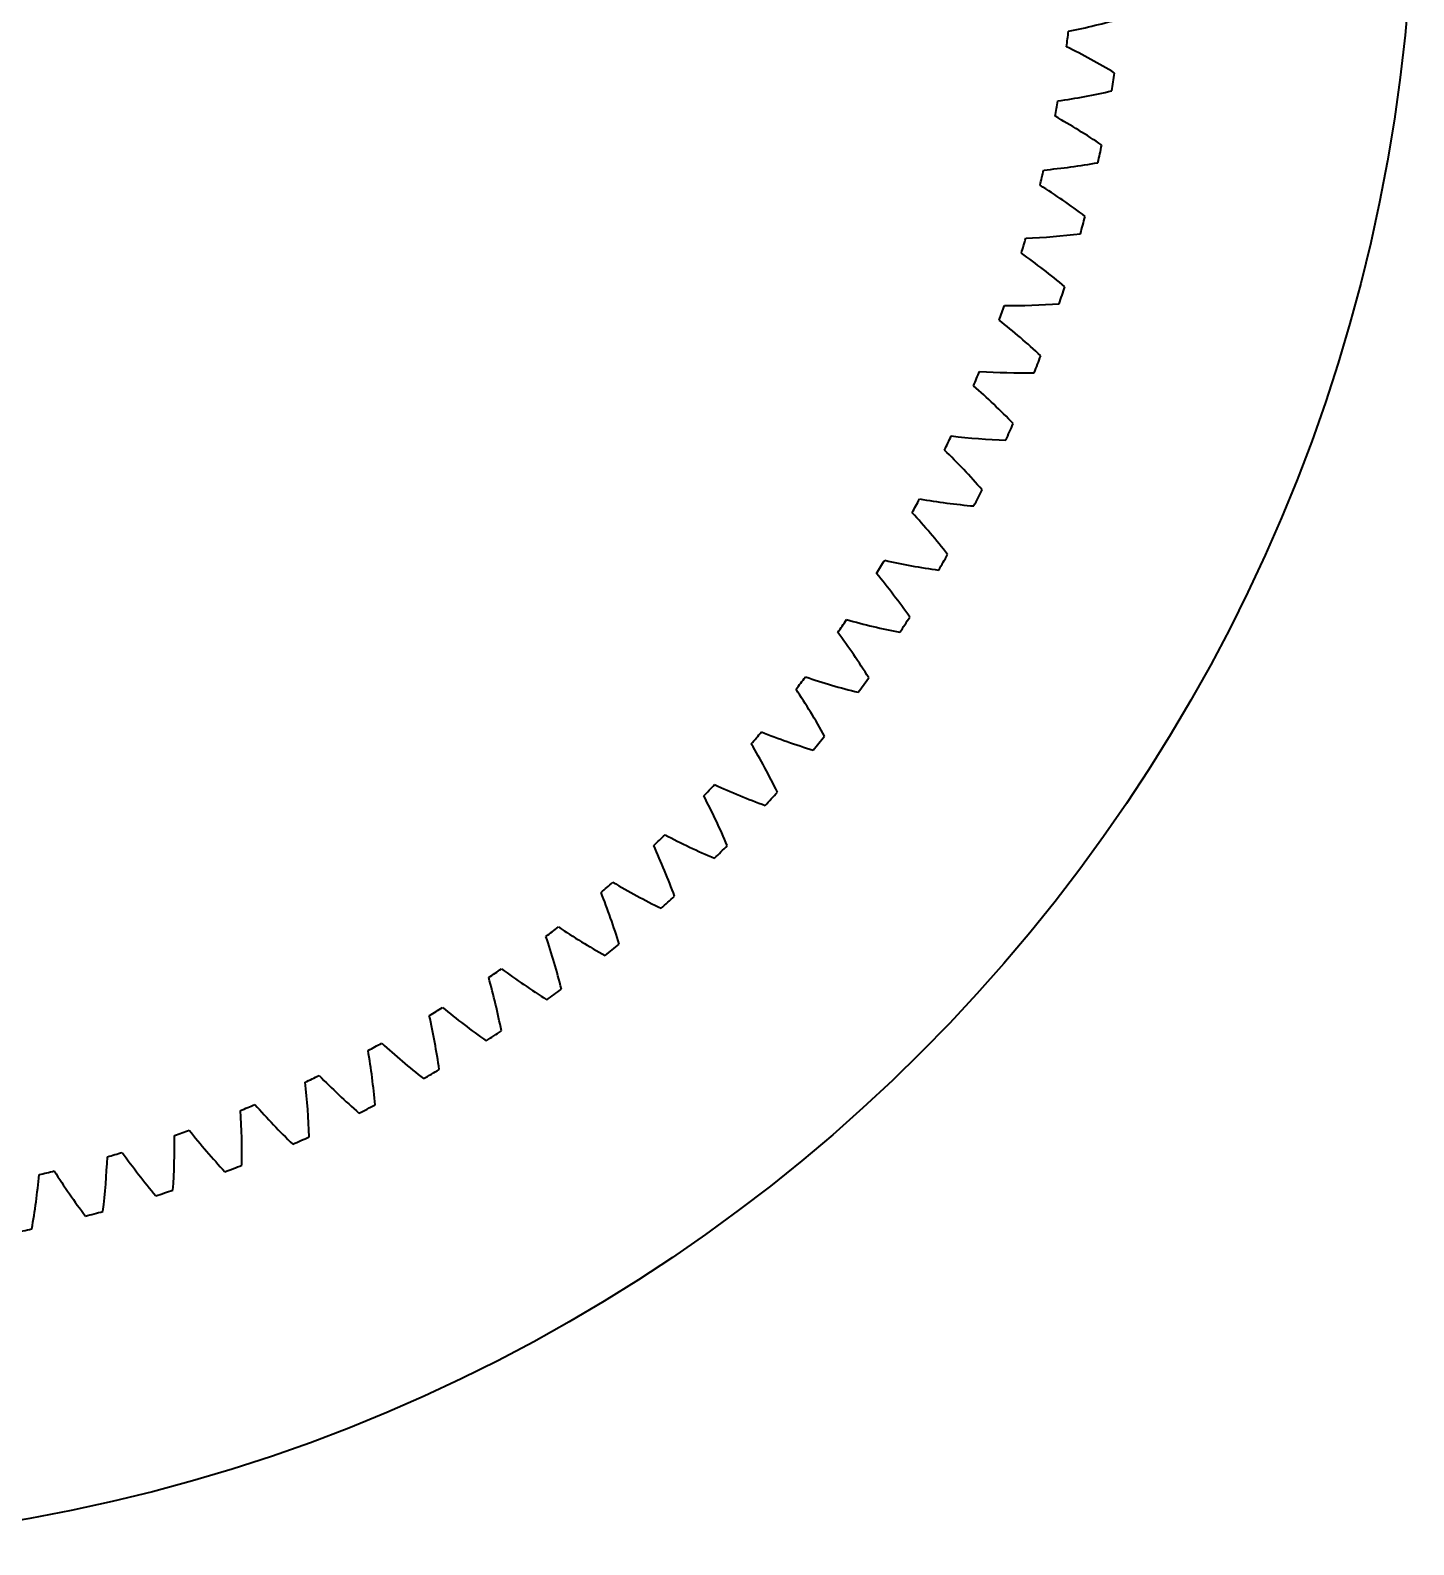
# Model space of a CAD drawing. Header units: inches. Extents: x -8 to 15.5, y -2.6 to 9.2.
# Drawn here: x 10.72 to 15.49, y -2.38 to 2.84 of the extents above; entities that cross this region are included whole.
import ezdxf

# ---------------------------------------------------------------- set-up
doc = ezdxf.new("R2010")
doc.units = ezdxf.units.IN
doc.header["$MEASUREMENT"] = 0
doc.layers.add('Layer 1', color=7, linetype='Continuous')

# ---------------------------------------------------------------- blocks, each defined once
blk = doc.blocks.new('block 260')
at = {"layer": 'Layer 1', "color": 7, "lineweight": 35}
blk.add_open_spline([(10.6622, -1.3047), (10.6825, -1.3005), (10.7028, -1.2962), (10.7231, -1.2918)], degree=3, dxfattribs=at)
blk = doc.blocks.new('block 261')
at = {"layer": 'Layer 1', "color": 7, "lineweight": 35}
blk.add_open_spline([(10.7231, -1.2918), (10.734, -1.2297), (10.7424, -1.1672), (10.7483, -1.1044)], degree=3, dxfattribs=at)
blk = doc.blocks.new('block 262')
at = {"layer": 'Layer 1', "color": 7, "lineweight": 35}
blk.add_open_spline([(10.7483, -1.1044), (10.7658, -1.1003), (10.7832, -1.0961), (10.8006, -1.0918)], degree=3, dxfattribs=at)
blk = doc.blocks.new('block 263')
at = {"layer": 'Layer 1', "color": 7, "lineweight": 35}
blk.add_open_spline([(10.8006, -1.0918), (10.8343, -1.1451), (10.8702, -1.197), (10.9081, -1.2474)], degree=3, dxfattribs=at)
blk = doc.blocks.new('block 264')
at = {"layer": 'Layer 1', "color": 7, "lineweight": 35}
blk.add_open_spline([(10.9081, -1.2474), (10.9282, -1.2421), (10.9482, -1.2368), (10.9683, -1.2313)], degree=3, dxfattribs=at)
blk = doc.blocks.new('block 265')
at = {"layer": 'Layer 1', "color": 7, "lineweight": 35}
blk.add_open_spline([(10.9683, -1.2313), (10.9759, -1.1687), (10.981, -1.1058), (10.9836, -1.0428)], degree=3, dxfattribs=at)
blk = doc.blocks.new('block 266')
at = {"layer": 'Layer 1', "color": 7, "lineweight": 35}
blk.add_open_spline([(10.9836, -1.0428), (11.0008, -1.0378), (11.018, -1.0327), (11.0351, -1.0275)], degree=3, dxfattribs=at)
blk = doc.blocks.new('block 267')
at = {"layer": 'Layer 1', "color": 7, "lineweight": 35}
blk.add_open_spline([(11.0351, -1.0275), (11.0716, -1.079), (11.1102, -1.1289), (11.1506, -1.1772)], degree=3, dxfattribs=at)
blk = doc.blocks.new('block 268')
at = {"layer": 'Layer 1', "color": 7, "lineweight": 35}
blk.add_open_spline([(11.1506, -1.1772), (11.1704, -1.1709), (11.1902, -1.1645), (11.2099, -1.158)], degree=3, dxfattribs=at)
blk = doc.blocks.new('block 269')
at = {"layer": 'Layer 1', "color": 7, "lineweight": 35}
blk.add_open_spline([(11.2099, -1.158), (11.2142, -1.0951), (11.2161, -1.032), (11.2153, -0.969)], degree=3, dxfattribs=at)
blk = doc.blocks.new('block 270')
at = {"layer": 'Layer 1', "color": 7, "lineweight": 35}
blk.add_open_spline([(11.2153, -0.969), (11.2323, -0.9631), (11.2491, -0.9571), (11.266, -0.951)], degree=3, dxfattribs=at)
blk = doc.blocks.new('block 271')
at = {"layer": 'Layer 1', "color": 7, "lineweight": 35}
blk.add_open_spline([(11.266, -0.951), (11.3051, -1.0005), (11.3462, -1.0483), (11.3892, -1.0945)], degree=3, dxfattribs=at)
blk = doc.blocks.new('block 272')
at = {"layer": 'Layer 1', "color": 7, "lineweight": 35}
blk.add_open_spline([(11.3892, -1.0945), (11.4086, -1.0872), (11.428, -1.0797), (11.4474, -1.0722)], degree=3, dxfattribs=at)
blk = doc.blocks.new('block 273')
at = {"layer": 'Layer 1', "color": 7, "lineweight": 35}
blk.add_open_spline([(11.4474, -1.0722), (11.4484, -1.0091), (11.4469, -0.9461), (11.4429, -0.8831)], degree=3, dxfattribs=at)
blk = doc.blocks.new('block 274')
at = {"layer": 'Layer 1', "color": 7, "lineweight": 35}
blk.add_open_spline([(11.4429, -0.8831), (11.4595, -0.8764), (11.4761, -0.8695), (11.4926, -0.8626)], degree=3, dxfattribs=at)
blk = doc.blocks.new('block 275')
at = {"layer": 'Layer 1', "color": 7, "lineweight": 35}
blk.add_open_spline([(11.4926, -0.8626), (11.5342, -0.9099), (11.5778, -0.9555), (11.6231, -0.9994)], degree=3, dxfattribs=at)
blk = doc.blocks.new('block 276')
at = {"layer": 'Layer 1', "color": 7, "lineweight": 35}
blk.add_open_spline([(11.6231, -0.9994), (11.6421, -0.9911), (11.6611, -0.9826), (11.68, -0.974)], degree=3, dxfattribs=at)
blk = doc.blocks.new('block 277')
at = {"layer": 'Layer 1', "color": 7, "lineweight": 35}
blk.add_open_spline([(11.68, -0.974), (11.6778, -0.911), (11.673, -0.8481), (11.6657, -0.7855)], degree=3, dxfattribs=at)
blk = doc.blocks.new('block 278')
at = {"layer": 'Layer 1', "color": 7, "lineweight": 35}
blk.add_open_spline([(11.6657, -0.7855), (11.6819, -0.7779), (11.6981, -0.7702), (11.7142, -0.7623)], degree=3, dxfattribs=at)
blk = doc.blocks.new('block 279')
at = {"layer": 'Layer 1', "color": 7, "lineweight": 35}
blk.add_open_spline([(11.7142, -0.7623), (11.7583, -0.8074), (11.8041, -0.8507), (11.8517, -0.8922)], degree=3, dxfattribs=at)
blk = doc.blocks.new('block 280')
at = {"layer": 'Layer 1', "color": 7, "lineweight": 35}
blk.add_open_spline([(11.8517, -0.8922), (11.8702, -0.8828), (11.8888, -0.8734), (11.9072, -0.8638)], degree=3, dxfattribs=at)
blk = doc.blocks.new('block 281')
at = {"layer": 'Layer 1', "color": 7, "lineweight": 35}
blk.add_open_spline([(11.9072, -0.8638), (11.9017, -0.8011), (11.8936, -0.7385), (11.883, -0.6763)], degree=3, dxfattribs=at)
blk = doc.blocks.new('block 282')
at = {"layer": 'Layer 1', "color": 7, "lineweight": 35}
blk.add_open_spline([(11.883, -0.6763), (11.8988, -0.6679), (11.9146, -0.6593), (11.9303, -0.6507)], degree=3, dxfattribs=at)
blk = doc.blocks.new('block 283')
at = {"layer": 'Layer 1', "color": 7, "lineweight": 35}
blk.add_open_spline([(11.9303, -0.6507), (11.9766, -0.6934), (12.0247, -0.7342), (12.0743, -0.7731)], degree=3, dxfattribs=at)
blk = doc.blocks.new('block 284')
at = {"layer": 'Layer 1', "color": 7, "lineweight": 35}
blk.add_open_spline([(12.0743, -0.7731), (12.0924, -0.7628), (12.1104, -0.7525), (12.1283, -0.7419)], degree=3, dxfattribs=at)
blk = doc.blocks.new('block 285')
at = {"layer": 'Layer 1', "color": 7, "lineweight": 35}
blk.add_open_spline([(12.1283, -0.7419), (12.1195, -0.6795), (12.1081, -0.6175), (12.0943, -0.5559)], degree=3, dxfattribs=at)
blk = doc.blocks.new('block 286')
at = {"layer": 'Layer 1', "color": 7, "lineweight": 35}
blk.add_open_spline([(12.0943, -0.5559), (12.1097, -0.5467), (12.125, -0.5373), (12.1402, -0.5278)], degree=3, dxfattribs=at)
blk = doc.blocks.new('block 287')
at = {"layer": 'Layer 1', "color": 7, "lineweight": 35}
blk.add_open_spline([(12.1402, -0.5278), (12.1887, -0.5681), (12.2389, -0.6063), (12.2905, -0.6426)], degree=3, dxfattribs=at)
blk = doc.blocks.new('block 288')
at = {"layer": 'Layer 1', "color": 7, "lineweight": 35}
blk.add_open_spline([(12.2905, -0.6426), (12.308, -0.6314), (12.3254, -0.62), (12.3428, -0.6086)], degree=3, dxfattribs=at)
blk = doc.blocks.new('block 289')
at = {"layer": 'Layer 1', "color": 7, "lineweight": 35}
blk.add_open_spline([(12.3428, -0.6086), (12.3307, -0.5468), (12.3161, -0.4854), (12.2991, -0.4247)], degree=3, dxfattribs=at)
blk = doc.blocks.new('block 290')
at = {"layer": 'Layer 1', "color": 7, "lineweight": 35}
blk.add_open_spline([(12.2991, -0.4247), (12.3139, -0.4146), (12.3287, -0.4044), (12.3434, -0.3942)], degree=3, dxfattribs=at)
blk = doc.blocks.new('block 291')
at = {"layer": 'Layer 1', "color": 7, "lineweight": 35}
blk.add_open_spline([(12.3434, -0.3942), (12.394, -0.4318), (12.4461, -0.4674), (12.4995, -0.5009)], degree=3, dxfattribs=at)
blk = doc.blocks.new('block 292')
at = {"layer": 'Layer 1', "color": 7, "lineweight": 35}
blk.add_open_spline([(12.4995, -0.5009), (12.5164, -0.4888), (12.5332, -0.4766), (12.5499, -0.4643)], degree=3, dxfattribs=at)
blk = doc.blocks.new('block 293')
at = {"layer": 'Layer 1', "color": 7, "lineweight": 35}
blk.add_open_spline([(12.5499, -0.4643), (12.5346, -0.4031), (12.5168, -0.3426), (12.4967, -0.2828)], degree=3, dxfattribs=at)
blk = doc.blocks.new('block 294')
at = {"layer": 'Layer 1', "color": 7, "lineweight": 35}
blk.add_open_spline([(12.4967, -0.2828), (12.5109, -0.272), (12.5252, -0.2611), (12.5394, -0.2501)], degree=3, dxfattribs=at)
blk = doc.blocks.new('block 295')
at = {"layer": 'Layer 1', "color": 7, "lineweight": 35}
blk.add_open_spline([(12.5394, -0.2501), (12.5918, -0.285), (12.6457, -0.3179), (12.7008, -0.3485)], degree=3, dxfattribs=at)
blk = doc.blocks.new('block 296')
at = {"layer": 'Layer 1', "color": 7, "lineweight": 35}
blk.add_open_spline([(12.7008, -0.3485), (12.717, -0.3355), (12.7332, -0.3224), (12.7492, -0.3093)], degree=3, dxfattribs=at)
blk = doc.blocks.new('block 297')
at = {"layer": 'Layer 1', "color": 7, "lineweight": 35}
blk.add_open_spline([(12.7492, -0.3093), (12.7307, -0.249), (12.7098, -0.1895), (12.6866, -0.1309)], degree=3, dxfattribs=at)
blk = doc.blocks.new('block 298')
at = {"layer": 'Layer 1', "color": 7, "lineweight": 35}
blk.add_open_spline([(12.6866, -0.1309), (12.7003, -0.1193), (12.7139, -0.1077), (12.7275, -0.0959)], degree=3, dxfattribs=at)
blk = doc.blocks.new('block 299')
at = {"layer": 'Layer 1', "color": 7, "lineweight": 35}
blk.add_open_spline([(12.7275, -0.0959), (12.7817, -0.1281), (12.8372, -0.1581), (12.8938, -0.1857)], degree=3, dxfattribs=at)
blk = doc.blocks.new('block 300')
at = {"layer": 'Layer 1', "color": 7, "lineweight": 35}
blk.add_open_spline([(12.8938, -0.1857), (12.9094, -0.1719), (12.9248, -0.1581), (12.9402, -0.144)], degree=3, dxfattribs=at)
blk = doc.blocks.new('block 301')
at = {"layer": 'Layer 1', "color": 7, "lineweight": 35}
blk.add_open_spline([(12.9402, -0.144), (12.9186, -0.0848), (12.8945, -0.0265), (12.8683, 0.0308)], degree=3, dxfattribs=at)
blk = doc.blocks.new('block 302')
at = {"layer": 'Layer 1', "color": 7, "lineweight": 35}
blk.add_open_spline([(12.8683, 0.0308), (12.8813, 0.0431), (12.8943, 0.0554), (12.9073, 0.0678)], degree=3, dxfattribs=at)
blk = doc.blocks.new('block 303')
at = {"layer": 'Layer 1', "color": 7, "lineweight": 35}
blk.add_open_spline([(12.9073, 0.0678), (12.9631, 0.0386), (13.0201, 0.0116), (13.0781, -0.0131)], degree=3, dxfattribs=at)
blk = doc.blocks.new('block 304')
at = {"layer": 'Layer 1', "color": 7, "lineweight": 35}
blk.add_open_spline([(13.0781, -0.0131), (13.0929, 0.0015), (13.1076, 0.0162), (13.1222, 0.0309)], degree=3, dxfattribs=at)
blk = doc.blocks.new('block 305')
at = {"layer": 'Layer 1', "color": 7, "lineweight": 35}
blk.add_open_spline([(13.1222, 0.0309), (13.0975, 0.089), (13.0705, 0.146), (13.0412, 0.2018)], degree=3, dxfattribs=at)
blk = doc.blocks.new('block 306')
at = {"layer": 'Layer 1', "color": 7, "lineweight": 35}
blk.add_open_spline([(13.0412, 0.2018), (13.0536, 0.2147), (13.066, 0.2277), (13.0783, 0.2408)], degree=3, dxfattribs=at)
blk = doc.blocks.new('block 307')
at = {"layer": 'Layer 1', "color": 7, "lineweight": 35}
blk.add_open_spline([(13.0783, 0.2408), (13.1355, 0.2145), (13.1939, 0.1905), (13.2531, 0.1689)], degree=3, dxfattribs=at)
blk = doc.blocks.new('block 308')
at = {"layer": 'Layer 1', "color": 7, "lineweight": 35}
blk.add_open_spline([(13.2531, 0.1689), (13.2671, 0.1842), (13.281, 0.1997), (13.2948, 0.2152)], degree=3, dxfattribs=at)
blk = doc.blocks.new('block 309')
at = {"layer": 'Layer 1', "color": 7, "lineweight": 35}
blk.add_open_spline([(13.2948, 0.2152), (13.2671, 0.2719), (13.2372, 0.3274), (13.205, 0.3816)], degree=3, dxfattribs=at)
blk = doc.blocks.new('block 310')
at = {"layer": 'Layer 1', "color": 7, "lineweight": 35}
blk.add_open_spline([(13.205, 0.3816), (13.2167, 0.3952), (13.2284, 0.4088), (13.24, 0.4225)], degree=3, dxfattribs=at)
blk = doc.blocks.new('block 311')
at = {"layer": 'Layer 1', "color": 7, "lineweight": 35}
blk.add_open_spline([(13.24, 0.4225), (13.2985, 0.3992), (13.3581, 0.3783), (13.4183, 0.3598)], degree=3, dxfattribs=at)
blk = doc.blocks.new('block 312')
at = {"layer": 'Layer 1', "color": 7, "lineweight": 35}
blk.add_open_spline([(13.4183, 0.3598), (13.4315, 0.3759), (13.4446, 0.3921), (13.4576, 0.4083)], degree=3, dxfattribs=at)
blk = doc.blocks.new('block 313')
at = {"layer": 'Layer 1', "color": 7, "lineweight": 35}
blk.add_open_spline([(13.4576, 0.4083), (13.4269, 0.4634), (13.3941, 0.5172), (13.3592, 0.5697)], degree=3, dxfattribs=at)
blk = doc.blocks.new('block 314')
at = {"layer": 'Layer 1', "color": 7, "lineweight": 35}
blk.add_open_spline([(13.3592, 0.5697), (13.3702, 0.5839), (13.3811, 0.5981), (13.3919, 0.6124)], degree=3, dxfattribs=at)
blk = doc.blocks.new('block 315')
at = {"layer": 'Layer 1', "color": 7, "lineweight": 35}
blk.add_open_spline([(13.3919, 0.6124), (13.4517, 0.5922), (13.5122, 0.5745), (13.5733, 0.5592)], degree=3, dxfattribs=at)
blk = doc.blocks.new('block 316')
at = {"layer": 'Layer 1', "color": 7, "lineweight": 35}
blk.add_open_spline([(13.5733, 0.5592), (13.5857, 0.5759), (13.5979, 0.5927), (13.61, 0.6096)], degree=3, dxfattribs=at)
blk = doc.blocks.new('block 317')
at = {"layer": 'Layer 1', "color": 7, "lineweight": 35}
blk.add_open_spline([(13.61, 0.6096), (13.5765, 0.663), (13.5409, 0.7151), (13.5033, 0.7657)], degree=3, dxfattribs=at)
blk = doc.blocks.new('block 318')
at = {"layer": 'Layer 1', "color": 7, "lineweight": 35}
blk.add_open_spline([(13.5033, 0.7657), (13.5135, 0.7804), (13.5237, 0.7952), (13.5337, 0.81)], degree=3, dxfattribs=at)
blk = doc.blocks.new('block 319')
at = {"layer": 'Layer 1', "color": 7, "lineweight": 35}
blk.add_open_spline([(13.5337, 0.81), (13.5944, 0.793), (13.6558, 0.7784), (13.7177, 0.7663)], degree=3, dxfattribs=at)
blk = doc.blocks.new('block 320')
at = {"layer": 'Layer 1', "color": 7, "lineweight": 35}
blk.add_open_spline([(13.7177, 0.7663), (13.7291, 0.7837), (13.7404, 0.8011), (13.7516, 0.8186)], degree=3, dxfattribs=at)
blk = doc.blocks.new('block 321')
at = {"layer": 'Layer 1', "color": 7, "lineweight": 35}
blk.add_open_spline([(13.7516, 0.8186), (13.7154, 0.8702), (13.6772, 0.9203), (13.6369, 0.9689)], degree=3, dxfattribs=at)
blk = doc.blocks.new('block 322')
at = {"layer": 'Layer 1', "color": 7, "lineweight": 35}
blk.add_open_spline([(13.6369, 0.9689), (13.6464, 0.9841), (13.6557, 0.9994), (13.665, 1.0147)], degree=3, dxfattribs=at)
blk = doc.blocks.new('block 323')
at = {"layer": 'Layer 1', "color": 7, "lineweight": 35}
blk.add_open_spline([(13.665, 1.0147), (13.7265, 1.0009), (13.7886, 0.9896), (13.851, 0.9807)], degree=3, dxfattribs=at)
blk = doc.blocks.new('block 324')
at = {"layer": 'Layer 1', "color": 7, "lineweight": 35}
blk.add_open_spline([(13.851, 0.9807), (13.8615, 0.9987), (13.8719, 1.0167), (13.8822, 1.0347)], degree=3, dxfattribs=at)
blk = doc.blocks.new('block 325')
at = {"layer": 'Layer 1', "color": 7, "lineweight": 35}
blk.add_open_spline([(13.8822, 1.0347), (13.8433, 1.0844), (13.8025, 1.1324), (13.7597, 1.1788)], degree=3, dxfattribs=at)
blk = doc.blocks.new('block 326')
at = {"layer": 'Layer 1', "color": 7, "lineweight": 35}
blk.add_open_spline([(13.7597, 1.1788), (13.7684, 1.1945), (13.7769, 1.2103), (13.7854, 1.2261)], degree=3, dxfattribs=at)
blk = doc.blocks.new('block 327')
at = {"layer": 'Layer 1', "color": 7, "lineweight": 35}
blk.add_open_spline([(13.7854, 1.2261), (13.8476, 1.2155), (13.9101, 1.2074), (13.9729, 1.2019)], degree=3, dxfattribs=at)
blk = doc.blocks.new('block 328')
at = {"layer": 'Layer 1', "color": 7, "lineweight": 35}
blk.add_open_spline([(13.9729, 1.2019), (13.9825, 1.2203), (13.9919, 1.2388), (14.0012, 1.2574)], degree=3, dxfattribs=at)
blk = doc.blocks.new('block 329')
at = {"layer": 'Layer 1', "color": 7, "lineweight": 35}
blk.add_open_spline([(14.0012, 1.2574), (13.9598, 1.3049), (13.9165, 1.3508), (13.8714, 1.3949)], degree=3, dxfattribs=at)
blk = doc.blocks.new('block 330')
at = {"layer": 'Layer 1', "color": 7, "lineweight": 35}
blk.add_open_spline([(13.8714, 1.3949), (13.8792, 1.411), (13.887, 1.4272), (13.8946, 1.4434)], degree=3, dxfattribs=at)
blk = doc.blocks.new('block 331')
at = {"layer": 'Layer 1', "color": 7, "lineweight": 35}
blk.add_open_spline([(13.8946, 1.4434), (13.9572, 1.4361), (14.0201, 1.4313), (14.0831, 1.429)], degree=3, dxfattribs=at)
blk = doc.blocks.new('block 332')
at = {"layer": 'Layer 1', "color": 7, "lineweight": 35}
blk.add_open_spline([(14.0831, 1.429), (14.0917, 1.448), (14.1001, 1.467), (14.1084, 1.486)], degree=3, dxfattribs=at)
blk = doc.blocks.new('block 333')
at = {"layer": 'Layer 1', "color": 7, "lineweight": 35}
blk.add_open_spline([(14.1084, 1.486), (14.0646, 1.5313), (14.019, 1.5748), (13.9716, 1.6165)], degree=3, dxfattribs=at)
blk = doc.blocks.new('block 334')
at = {"layer": 'Layer 1', "color": 7, "lineweight": 35}
blk.add_open_spline([(13.9716, 1.6165), (13.9786, 1.633), (13.9855, 1.6496), (13.9922, 1.6662)], degree=3, dxfattribs=at)
blk = doc.blocks.new('block 335')
at = {"layer": 'Layer 1', "color": 7, "lineweight": 35}
blk.add_open_spline([(13.9922, 1.6662), (14.0551, 1.6622), (14.1182, 1.6607), (14.1812, 1.6617)], degree=3, dxfattribs=at)
blk = doc.blocks.new('block 336')
at = {"layer": 'Layer 1', "color": 7, "lineweight": 35}
blk.add_open_spline([(14.1812, 1.6617), (14.1888, 1.681), (14.1963, 1.7004), (14.2035, 1.7199)], degree=3, dxfattribs=at)
blk = doc.blocks.new('block 337')
at = {"layer": 'Layer 1', "color": 7, "lineweight": 35}
blk.add_open_spline([(14.2035, 1.7199), (14.1574, 1.7628), (14.1096, 1.8039), (14.0601, 1.843)], degree=3, dxfattribs=at)
blk = doc.blocks.new('block 338')
at = {"layer": 'Layer 1', "color": 7, "lineweight": 35}
blk.add_open_spline([(14.0601, 1.843), (14.0662, 1.8599), (14.0722, 1.8768), (14.0781, 1.8937)], degree=3, dxfattribs=at)
blk = doc.blocks.new('block 339')
at = {"layer": 'Layer 1', "color": 7, "lineweight": 35}
blk.add_open_spline([(14.0781, 1.8937), (14.1411, 1.893), (14.2041, 1.8948), (14.2671, 1.8992)], degree=3, dxfattribs=at)
blk = doc.blocks.new('block 340')
at = {"layer": 'Layer 1', "color": 7, "lineweight": 35}
blk.add_open_spline([(14.2671, 1.8992), (14.2736, 1.9189), (14.28, 1.9386), (14.2863, 1.9584)], degree=3, dxfattribs=at)
blk = doc.blocks.new('block 341')
at = {"layer": 'Layer 1', "color": 7, "lineweight": 35}
blk.add_open_spline([(14.2863, 1.9584), (14.238, 1.9989), (14.188, 2.0374), (14.1366, 2.0739)], degree=3, dxfattribs=at)
blk = doc.blocks.new('block 342')
at = {"layer": 'Layer 1', "color": 7, "lineweight": 35}
blk.add_open_spline([(14.1366, 2.0739), (14.1418, 2.0911), (14.1469, 2.1083), (14.1519, 2.1255)], degree=3, dxfattribs=at)
blk = doc.blocks.new('block 343')
at = {"layer": 'Layer 1', "color": 7, "lineweight": 35}
blk.add_open_spline([(14.1519, 2.1255), (14.2149, 2.1281), (14.2777, 2.1332), (14.3403, 2.1408)], degree=3, dxfattribs=at)
blk = doc.blocks.new('block 344')
at = {"layer": 'Layer 1', "color": 7, "lineweight": 35}
blk.add_open_spline([(14.3403, 2.1408), (14.3458, 2.1608), (14.3512, 2.1809), (14.3565, 2.201)], degree=3, dxfattribs=at)
blk = doc.blocks.new('block 345')
at = {"layer": 'Layer 1', "color": 7, "lineweight": 35}
blk.add_open_spline([(14.3565, 2.201), (14.3061, 2.2389), (14.2542, 2.2747), (14.2009, 2.3085)], degree=3, dxfattribs=at)
blk = doc.blocks.new('block 346')
at = {"layer": 'Layer 1', "color": 7, "lineweight": 35}
blk.add_open_spline([(14.2009, 2.3085), (14.2052, 2.3259), (14.2094, 2.3433), (14.2135, 2.3608)], degree=3, dxfattribs=at)
blk = doc.blocks.new('block 347')
at = {"layer": 'Layer 1', "color": 7, "lineweight": 35}
blk.add_open_spline([(14.2135, 2.3608), (14.2762, 2.3666), (14.3387, 2.375), (14.4008, 2.3859)], degree=3, dxfattribs=at)
blk = doc.blocks.new('block 348')
at = {"layer": 'Layer 1', "color": 7, "lineweight": 35}
blk.add_open_spline([(14.4008, 2.3859), (14.4053, 2.4062), (14.4096, 2.4265), (14.4138, 2.4469)], degree=3, dxfattribs=at)
blk = doc.blocks.new('block 349')
at = {"layer": 'Layer 1', "color": 7, "lineweight": 35}
blk.add_open_spline([(14.4138, 2.4469), (14.3615, 2.4821), (14.3078, 2.5152), (14.2528, 2.5461)], degree=3, dxfattribs=at)
blk = doc.blocks.new('block 350')
at = {"layer": 'Layer 1', "color": 7, "lineweight": 35}
blk.add_open_spline([(14.2528, 2.5461), (14.2562, 2.5637), (14.2595, 2.5813), (14.2627, 2.599)], degree=3, dxfattribs=at)
blk = doc.blocks.new('block 351')
at = {"layer": 'Layer 1', "color": 7, "lineweight": 35}
blk.add_open_spline([(14.2627, 2.599), (14.325, 2.6081), (14.387, 2.6198), (14.4485, 2.6339)], degree=3, dxfattribs=at)
blk = doc.blocks.new('block 352')
at = {"layer": 'Layer 1', "color": 7, "lineweight": 35}
blk.add_open_spline([(14.4485, 2.6339), (14.4518, 2.6544), (14.4551, 2.6749), (14.4582, 2.6954)], degree=3, dxfattribs=at)
blk = doc.blocks.new('block 353')
at = {"layer": 'Layer 1', "color": 7, "lineweight": 35}
blk.add_open_spline([(14.4582, 2.6954), (14.4042, 2.7279), (14.3488, 2.7581), (14.2923, 2.7861)], degree=3, dxfattribs=at)
blk = doc.blocks.new('block 354')
at = {"layer": 'Layer 1', "color": 7, "lineweight": 35}
blk.add_open_spline([(14.2923, 2.7861), (14.2947, 2.8038), (14.2971, 2.8216), (14.2993, 2.8394)], degree=3, dxfattribs=at)
blk = doc.blocks.new('block 355')
at = {"layer": 'Layer 1', "color": 7, "lineweight": 35}
blk.add_open_spline([(14.2993, 2.8394), (14.3611, 2.8518), (14.4224, 2.8667), (14.483, 2.884)], degree=3, dxfattribs=at)
blk = doc.blocks.new('block 485')
at = {"layer": 'Layer 1', "color": 7, "lineweight": 35}
blk.add_open_spline([(15.49, 3.4191), (15.49, 6.6224), (12.8932, 9.2191), (9.6899, 9.2191), (6.4867, 9.2191), (3.89, 6.6224), (3.89, 3.4191), (3.89, 0.2159), (6.4867, -2.3809), (9.69, -2.3809), (12.8932, -2.3809), (15.49, 0.2159), (15.49, 3.4191)], degree=3, knots=[0, 0, 0, 0, 1, 1, 1, 2, 2, 2, 3, 3, 3, 4, 4, 4, 4], dxfattribs=at)

msp = doc.modelspace()

# ---------------------------------------------------------------- block references
at = {"layer": 'Layer 1'}
for name in ['block 485', 'block 355', 'block 354', 'block 353', 'block 352', 'block 351', 'block 350', 'block 349', 'block 348', 'block 346', 'block 347', 'block 345', 'block 344', 'block 342', 'block 343', 'block 341', 'block 340', 'block 338', 'block 339', 'block 337', 'block 336', 'block 334', 'block 335', 'block 333', 'block 332', 'block 330', 'block 331', 'block 329', 'block 328', 'block 326', 'block 327', 'block 325', 'block 322', 'block 323', 'block 324', 'block 321', 'block 318', 'block 319', 'block 320', 'block 317', 'block 314', 'block 315', 'block 316', 'block 313', 'block 310', 'block 311', 'block 309', 'block 312', 'block 306', 'block 307', 'block 308', 'block 305', 'block 302', 'block 303', 'block 301', 'block 304', 'block 298', 'block 299', 'block 297', 'block 300', 'block 294', 'block 295', 'block 293', 'block 296', 'block 290', 'block 291', 'block 289', 'block 292', 'block 286', 'block 285', 'block 287', 'block 288', 'block 282', 'block 281', 'block 283', 'block 278', 'block 279', 'block 284', 'block 277', 'block 274', 'block 273', 'block 275', 'block 280', 'block 269', 'block 270', 'block 271', 'block 276', 'block 265', 'block 266', 'block 267', 'block 262', 'block 263', 'block 272', 'block 261', 'block 268', 'block 264', 'block 260']:
    msp.add_blockref(name, (0, 0), dxfattribs=at)

doc.saveas('drawing.dxf')
